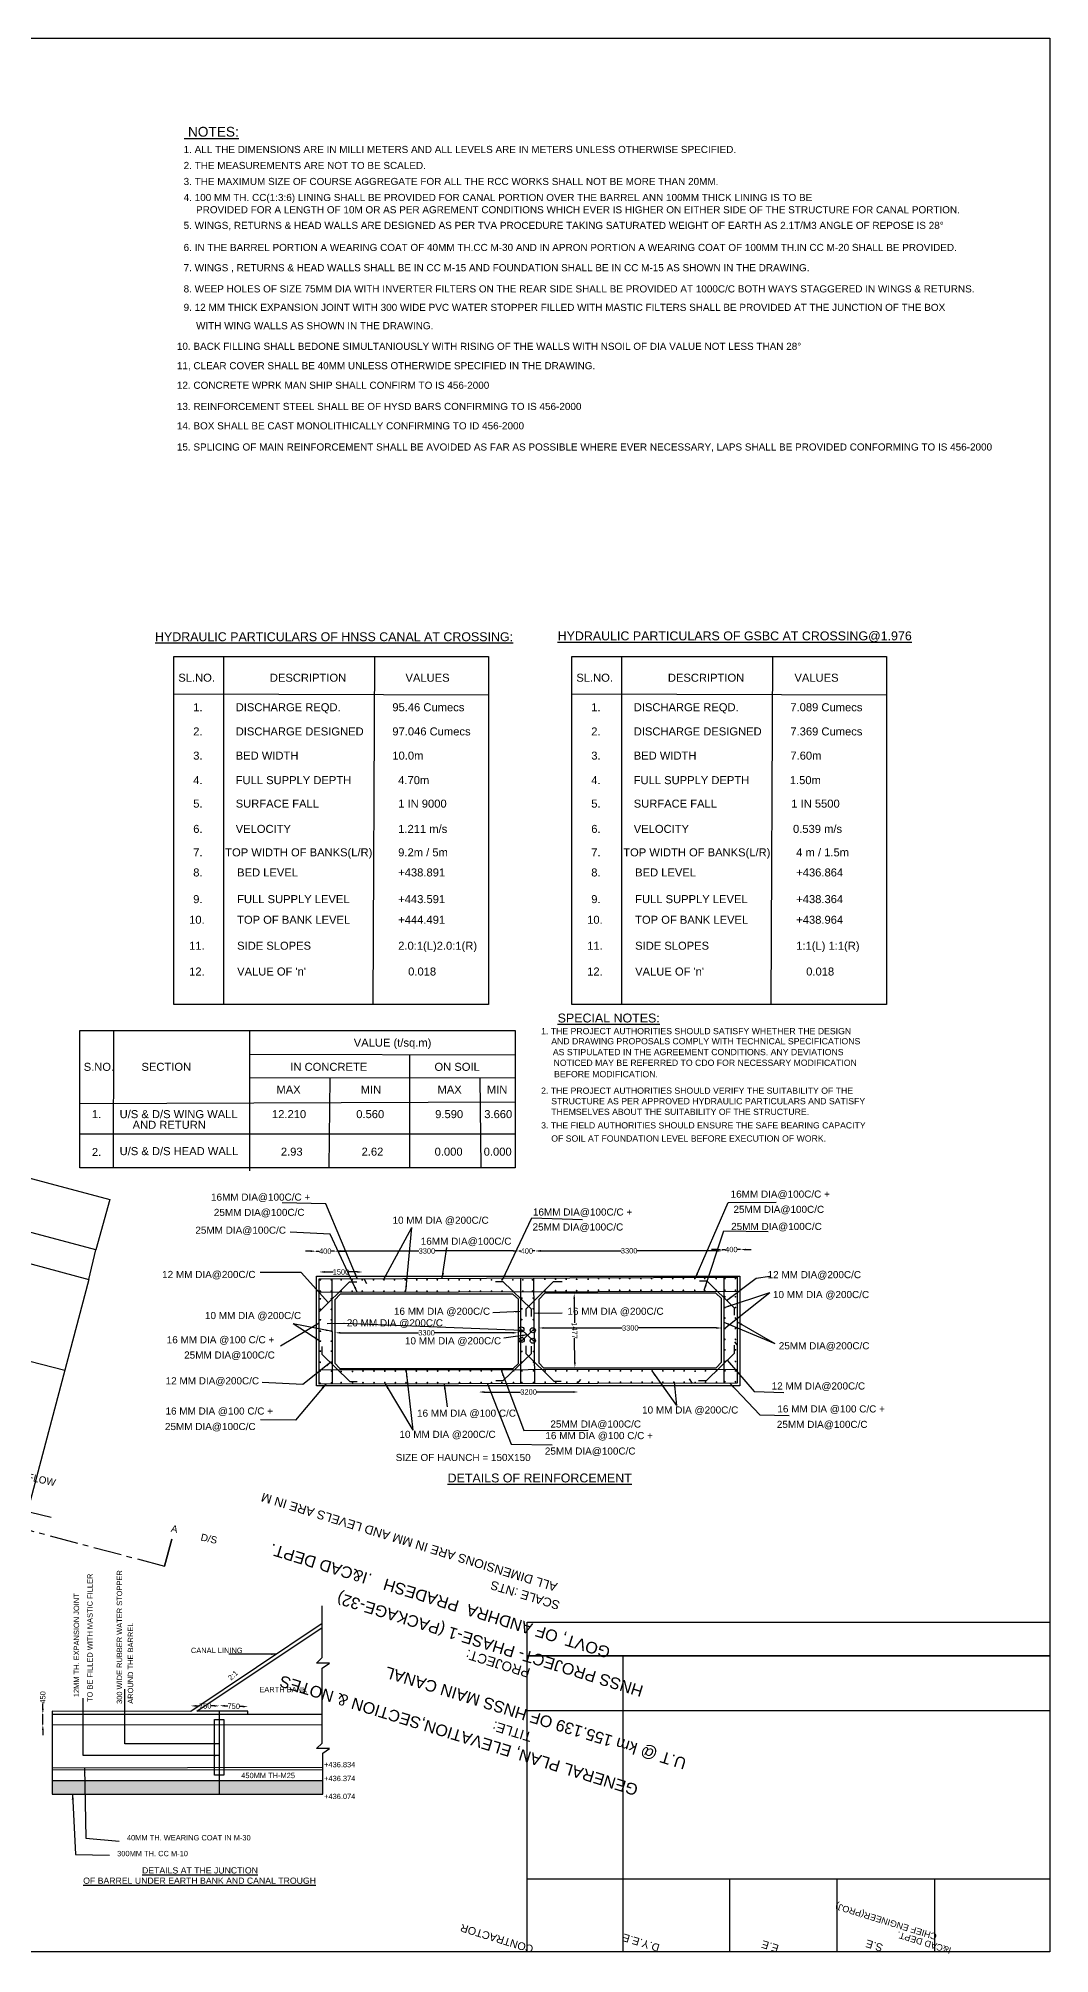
# Model space of a CAD drawing. Header units: millimetres. Extents: x 10160 to 155178, y -53 to 121906.
# Drawn here: x 98284 to 155178, y -53 to 107650 of the extents above; entities that cross this region are included whole.
import ezdxf

# ---------------------------------------------------------------- set-up
doc = ezdxf.new("R2010")
doc.units = ezdxf.units.MM
doc.linetypes.add('CENTER', pattern=[50.8, 31.75, -6.35, 6.35, -6.35])
for name, color, linetype in [('DIM', 7, 'Continuous'), ('DWG', 7, 'Continuous'), ('TEXT', 7, 'Continuous'), ('TXT', 7, 'Continuous'), ('TXT @ 1', 7, 'Continuous')]:
    doc.layers.add(name, color=color, linetype=linetype)
doc.styles.add('Notes', font='arial.ttf', dxfattribs={"height": 0.1})
doc.styles.get("Standard").update_dxf_attribs({"font": 'arial.ttf'})
doc.dimstyles.new('ISO-25', dxfattribs={"dimtxt": 300, "dimasz": 300, "dimexe": 1.25, "dimexo": 0.625, "dimtad": 0, "dimdec": 0, "dimtxsty": 'Standard', "dimcen": 2.5, "dimse1": 1, "dimse2": 1, "dimadec": 0, "dimazin": 0, "dimtfac": 1, "dimtdec": 0, "dimtmove": 0, "dimatfit": 3, "dimfxl": 1, "dimarcsym": 0})

# ---------------------------------------------------------------- blocks, each defined once
blk = doc.blocks.new('*D70')
at = {"layer": 'Defpoints', "color": 0, "transparency": 16777216}
for p in [(123070, 31490), (128660, 31530), (128660, 31490)]:
    blk.add_point(p, dxfattribs=at)
at = {"layer": 'DIM', "color": 0, "lineweight": -2, "transparency": 16777216}
for p, q in [((123370, 31530), (125417, 31530)), ((128360, 31530), (126313, 31530))]:
    blk.add_line(p, q, dxfattribs=at)
at = {"layer": 'DIM', "color": 0, "transparency": 16777216}
for points in [[(123370, 31580), (123370, 31480), (123070, 31530)], [(128360, 31580), (128360, 31480), (128660, 31530)]]:
    blk.add_solid(points, dxfattribs=at)
at = {"layer": 'DIM', "color": 0, "transparency": 16777216, "insert": (125865, 31530), "char_height": 300, "attachment_point": 5}
blk.add_mtext('3200', dxfattribs=at)
blk = doc.blocks.new('*D71')
at = {"layer": 'Defpoints', "color": 0, "transparency": 16777216}
for p in [(114980, 34920), (125270, 34920), (125270, 34860)]:
    blk.add_point(p, dxfattribs=at)
at = {"layer": 'DIM', "color": 0, "lineweight": -2, "transparency": 16777216}
for p, q in [((115280, 34860), (119677, 34860)), ((124970, 34860), (120573, 34860))]:
    blk.add_line(p, q, dxfattribs=at)
at = {"layer": 'DIM', "color": 0, "transparency": 16777216}
for points in [[(115280, 34910), (115280, 34810), (114980, 34860)], [(124970, 34910), (124970, 34810), (125270, 34860)]]:
    blk.add_solid(points, dxfattribs=at)
at = {"layer": 'DIM', "color": 0, "transparency": 16777216, "insert": (120125, 34860), "char_height": 300, "attachment_point": 5}
blk.add_mtext('3300', dxfattribs=at)
blk = doc.blocks.new('*D72')
at = {"layer": 'Defpoints', "color": 0, "transparency": 16777216}
for p in [(114090, 38190), (116530, 38280), (116530, 38190)]:
    blk.add_point(p, dxfattribs=at)
at = {"layer": 'DIM', "color": 0, "lineweight": -2, "transparency": 16777216}
for p, q in [((114390, 38280), (114876, 38280)), ((116230, 38280), (115744, 38280))]:
    blk.add_line(p, q, dxfattribs=at)
at = {"layer": 'DIM', "color": 0, "transparency": 16777216}
for points in [[(114390, 38330), (114390, 38230), (114090, 38280)], [(116230, 38330), (116230, 38230), (116530, 38280)]]:
    blk.add_solid(points, dxfattribs=at)
at = {"layer": 'DIM', "color": 0, "transparency": 16777216, "insert": (115310, 38280), "char_height": 300, "attachment_point": 5}
blk.add_mtext('1500', dxfattribs=at)
blk = doc.blocks.new('*D73')
at = {"layer": 'Defpoints', "color": 0, "transparency": 16777216}
for p in [(126440, 34950), (136730, 35130), (136730, 34950)]:
    blk.add_point(p, dxfattribs=at)
at = {"layer": 'DIM', "color": 0, "lineweight": -2, "transparency": 16777216}
for p, q in [((126740, 35130), (131137.0353, 35130)), ((136430, 35130), (132032.9647, 35130))]:
    blk.add_line(p, q, dxfattribs=at)
at = {"layer": 'DIM', "color": 0, "transparency": 16777216}
for points in [[(126740, 35180), (126740, 35080), (126440, 35130)], [(136430, 35180), (136430, 35080), (136730, 35130)]]:
    blk.add_solid(points, dxfattribs=at)
at = {"layer": 'DIM', "color": 0, "transparency": 16777216, "insert": (131585, 35130), "char_height": 300, "attachment_point": 5}
blk.add_mtext('3300', dxfattribs=at)
blk = doc.blocks.new('*D74')
at = {"layer": 'Defpoints', "color": 0, "transparency": 16777216}
for p in [(113910, 39420), (114940, 39450), (114940, 39420)]:
    blk.add_point(p, dxfattribs=at)
at = {"layer": 'DIM', "color": 0, "lineweight": -2, "transparency": 16777216}
for p, q in [((113610, 39450), (113310, 39450)), ((113910, 39450), (114087, 39450)), ((114940, 39450), (114763, 39450)), ((115240, 39450), (115540, 39450))]:
    blk.add_line(p, q, dxfattribs=at)
at = {"layer": 'DIM', "color": 0, "transparency": 16777216}
for points in [[(113610, 39500), (113610, 39400), (113910, 39450)], [(115240, 39500), (115240, 39400), (114940, 39450)]]:
    blk.add_solid(points, dxfattribs=at)
at = {"layer": 'DIM', "color": 0, "transparency": 16777216, "insert": (114425, 39450), "char_height": 300, "attachment_point": 5}
blk.add_mtext('400', dxfattribs=at)
blk = doc.blocks.new('*D75')
at = {"layer": 'Defpoints', "color": 0, "transparency": 16777216}
for p in [(114990, 39420), (125300, 39460), (125300, 39420)]:
    blk.add_point(p, dxfattribs=at)
at = {"layer": 'DIM', "color": 0, "lineweight": -2, "transparency": 16777216}
for p, q in [((115290, 39460), (119697, 39460)), ((125000, 39460), (120593, 39460))]:
    blk.add_line(p, q, dxfattribs=at)
at = {"layer": 'DIM', "color": 0, "transparency": 16777216}
for points in [[(115290, 39510), (115290, 39410), (114990, 39460)], [(125000, 39510), (125000, 39410), (125300, 39460)]]:
    blk.add_solid(points, dxfattribs=at)
at = {"layer": 'DIM', "color": 0, "transparency": 16777216, "insert": (120145, 39460), "char_height": 300, "attachment_point": 5}
blk.add_mtext('3300', dxfattribs=at)
blk = doc.blocks.new('*D76')
at = {"layer": 'Defpoints', "color": 0, "transparency": 16777216}
for p in [(125310, 39480), (126220, 39480), (126220, 39460)]:
    blk.add_point(p, dxfattribs=at)
at = {"layer": 'DIM', "color": 0, "lineweight": -2, "transparency": 16777216}
for p, q in [((125010, 39460), (124710, 39460)), ((125310, 39460), (125427, 39460)), ((126220, 39460), (126103, 39460)), ((126520, 39460), (126820, 39460))]:
    blk.add_line(p, q, dxfattribs=at)
at = {"layer": 'DIM', "color": 0, "transparency": 16777216}
for points in [[(125010, 39510), (125010, 39410), (125310, 39460)], [(126520, 39510), (126520, 39410), (126220, 39460)]]:
    blk.add_solid(points, dxfattribs=at)
at = {"layer": 'DIM', "color": 0, "transparency": 16777216, "insert": (125765, 39460), "char_height": 300, "attachment_point": 5}
blk.add_mtext('400', dxfattribs=at)
blk = doc.blocks.new('*D77')
at = {"layer": 'Defpoints', "color": 0, "transparency": 16777216}
for p in [(126260, 39410), (136780, 39470), (136780, 39410)]:
    blk.add_point(p, dxfattribs=at)
at = {"layer": 'DIM', "color": 0, "lineweight": -2, "transparency": 16777216}
for p, q in [((126560, 39470), (131072.0353, 39470)), ((136480, 39470), (131967.9647, 39470))]:
    blk.add_line(p, q, dxfattribs=at)
at = {"layer": 'DIM', "color": 0, "transparency": 16777216}
for points in [[(126560, 39520), (126560, 39420), (126260, 39470)], [(136480, 39520), (136480, 39420), (136780, 39470)]]:
    blk.add_solid(points, dxfattribs=at)
at = {"layer": 'DIM', "color": 0, "transparency": 16777216, "insert": (131520, 39470), "char_height": 300, "attachment_point": 5}
blk.add_mtext('3300', dxfattribs=at)
blk = doc.blocks.new('*D78')
at = {"layer": 'Defpoints', "color": 0, "transparency": 16777216}
for p in [(136760, 39480), (137780, 39540), (137780, 39480)]:
    blk.add_point(p, dxfattribs=at)
at = {"layer": 'DIM', "color": 0, "lineweight": -2, "transparency": 16777216}
for p, q in [((136460, 39540), (136160, 39540)), ((136760, 39540), (136932, 39540)), ((137780, 39540), (137608, 39540)), ((138080, 39540), (138380, 39540))]:
    blk.add_line(p, q, dxfattribs=at)
at = {"layer": 'DIM', "color": 0, "transparency": 16777216}
for points in [[(136460, 39590), (136460, 39490), (136760, 39540)], [(138080, 39590), (138080, 39490), (137780, 39540)]]:
    blk.add_solid(points, dxfattribs=at)
at = {"layer": 'DIM', "color": 0, "transparency": 16777216, "insert": (137270, 39540), "char_height": 300, "attachment_point": 5}
blk.add_mtext('400', dxfattribs=at)
blk = doc.blocks.new('*D79')
at = {"layer": 'Defpoints', "color": 0, "transparency": 16777216}
for p in [(106870, 13560), (108480, 13880), (108480, 13560)]:
    blk.add_point(p, dxfattribs=at)
at = {"layer": 'DIM', "color": 0, "lineweight": -2, "transparency": 16777216}
for p, q in [((107170, 13880), (107345, 13880)), ((108180, 13880), (108005, 13880))]:
    blk.add_line(p, q, dxfattribs=at)
at = {"layer": 'DIM', "color": 0, "transparency": 16777216}
for points in [[(107170, 13930), (107170, 13830), (106870, 13880)], [(108180, 13930), (108180, 13830), (108480, 13880)]]:
    blk.add_solid(points, dxfattribs=at)
at = {"layer": 'DIM', "color": 0, "transparency": 16777216, "insert": (107675, 13880), "char_height": 300, "attachment_point": 5}
blk.add_mtext('750', dxfattribs=at)
blk = doc.blocks.new('*D80')
at = {"layer": 'Defpoints', "color": 0, "transparency": 16777216}
for p in [(108480, 13880), (110080, 13833), (110080, 13820)]:
    blk.add_point(p, dxfattribs=at)
at = {"layer": 'DIM', "color": 0, "lineweight": -2, "transparency": 16777216}
for p, q in [((108780, 13882), (108950, 13875)), ((109781, 13844), (109611, 13851))]:
    blk.add_line(p, q, dxfattribs=at)
at = {"layer": 'DIM', "color": 0, "transparency": 16777216}
for points in [[(108782, 13932), (108778, 13832), (108480, 13893)], [(109783, 13894), (109779, 13794), (110080, 13833)]]:
    blk.add_solid(points, dxfattribs=at)
at = {"layer": 'DIM', "color": 0, "transparency": 16777216, "insert": (109280, 13863), "char_height": 300, "attachment_point": 5, "rotation": 357.85241}
blk.add_mtext('750', dxfattribs=at)
blk = doc.blocks.new('*D81')
at = {"layer": 'Defpoints', "color": 0, "transparency": 16777216}
for p in [(98540, 13420), (99070, 13420), (99070, 12830)]:
    blk.add_point(p, dxfattribs=at)
at = {"layer": 'DIM', "color": 0, "lineweight": -2, "transparency": 16777216}
for p, q in [((98540, 13720), (98540, 14020)), ((98540, 12830), (98540, 13420)), ((98540, 12530), (98540, 12230))]:
    blk.add_line(p, q, dxfattribs=at)
at = {"layer": 'DIM', "color": 0, "transparency": 16777216}
for points in [[(98490, 13720), (98590, 13720), (98540, 13420)], [(98490, 12530), (98590, 12530), (98540, 12830)]]:
    blk.add_solid(points, dxfattribs=at)
at = {"layer": 'DIM', "color": 0, "transparency": 16777216, "insert": (98540, 14358), "char_height": 300, "attachment_point": 5, "rotation": 90}
blk.add_mtext('450', dxfattribs=at)
blk = doc.blocks.new('*D83')
at = {"layer": 'Defpoints', "color": 0, "transparency": 16777216}
for p in [(128270, 37080), (128310, 32890), (128470, 32892)]:
    blk.add_point(p, dxfattribs=at)
at = {"layer": 'DIM', "color": 0, "lineweight": -2, "transparency": 16777216}
for p, q in [((128433, 36782), (128446, 35421)), ((128467, 33192), (128454, 34552))]:
    blk.add_line(p, q, dxfattribs=at)
at = {"layer": 'DIM', "color": 0, "transparency": 16777216}
for points in [[(128483, 36782), (128383, 36781), (128430, 37082)], [(128517, 33192), (128417, 33191), (128470, 32892)]]:
    blk.add_solid(points, dxfattribs=at)
at = {"layer": 'DIM', "color": 0, "transparency": 16777216, "insert": (128450, 34987), "char_height": 300, "attachment_point": 5, "rotation": 270.54696}
blk.add_mtext('1477', dxfattribs=at)

msp = doc.modelspace()

# ---------------------------------------------------------------- hatches: boundary and pattern name
at = {"layer": 'DWG'}
h = msp.add_hatch(dxfattribs=at)
h.set_pattern_fill('AR-CONC', color=256)
h.paths.add_polyline_path([(108480, 9686.2), (99070, 9680), (99070, 8910), (108480, 8910)])
h.paths.add_polyline_path([(114290, 9690), (108480, 9686.2), (108480, 8910), (114290, 8910)])

# ---------------------------------------------------------------- linework, layer by layer
msp.add_lwpolyline([(155178.2, 53), (10160, 53), (10160, 107650), (155178.2, 107650)], close=True)
at = {"layer": 'DIM'}
for p, q in [((113080, 38260), (110770, 38260)), ((114606.5, 36553.4), (113080, 38260)), ((99000, 24480), (93800, 25740))]:
    msp.add_line(p, q, dxfattribs=at)
for points in [[(105910, 72880), (123610, 72880), (123610, 53320), (105910, 53320)], [(128300, 72880), (146000, 72880), (146000, 53320), (128300, 53320)], [(100620, 51860), (125100, 51860), (125100, 44140), (100620, 44140)]]:
    msp.add_lwpolyline(points, close=True, dxfattribs=at)
for points in [[(108710, 72880), (108710, 53320)], [(117190, 72880), (117100, 53320)], [(131100, 72880), (131100, 53320)], [(139580, 72880), (139490, 53320)], [(105910, 70790), (123610, 70740)], [(128300, 70790), (146000, 70740)], [(102520, 51860), (102490, 44140)], [(110160, 51860), (110160, 43960)], [(110160, 50520), (125100, 50490)], [(119159.9, 50501.9), (119160, 44140)], [(110160, 49190), (125100, 49220)], [(114679.9, 49199.1), (114630, 44140)], [(123129.9, 49216), (123180, 44140)], [(100620, 47760), (125100, 47850)], [(100620, 46040), (125100, 46040)], [(115480, 35410), (125505, 35010), (126115.5, 34424.9)], [(126105, 35010), (125505, 34420)]]:
    msp.add_lwpolyline(points, dxfattribs=at)
for centre in [(125455, 35050), (125475, 34460), (126100.2, 35003.4), (126104.1, 34413.3)]:
    msp.add_circle(centre, 144.3, dxfattribs=at)
at = {"layer": 'DWG'}
for points in [[(89754.1, 40924.3), (101120, 37860), (101530, 39520), (84370, 44090), (77790, 48900), (77790, 54540)], [(77790, 48900), (102310, 42360), (101530, 39520)], [(101120, 37860), (91340, 970)], [(114080, 31980), (114080, 37900), (137590, 37980), (137590, 32020), (114080, 31980)], [(114080, 36030), (115790, 37730), (116200, 37730)], [(114830, 31981.3), (114810, 37902.5)], [(116599.9, 37908.6), (116740, 37640)], [(124010, 37740), (124420, 37740), (126010, 36210), (126010, 35780)], [(125420, 31999.3), (125419.9, 37938.6)], [(125720, 35780), (125720, 36210), (127270, 37750), (127750, 37750)], [(126149.9, 37941.1), (126190, 32000.6)], [(135470, 37790), (135890, 37790), (137420, 36260), (137420, 35850)], [(136849.9, 37977.5), (136850, 32018.7)], [(114080, 37140), (137590, 37210)], [(115250, 32850), (124990, 32850), (125290, 33140), (125290, 36750), (124980, 37040), (115270, 37040), (114970, 36710), (114970, 33160), (115250, 32850)], [(126440, 33170), (126710, 32890), (136420, 32890), (136710, 33200), (136710, 36780), (136400, 37080), (126770, 37080), (126450, 36730), (126440, 33170)], [(91226.8, 34952.1), (99768.6, 32762.4)], [(114230, 34090), (114230, 33650), (115800, 32130), (116230, 32130)], [(124020, 32170), (124440, 32170), (126020, 33700), (126020, 34100)], [(125710, 34120), (125710, 33690), (127280, 32140), (127690, 32140)], [(135420, 32170), (135870, 32170), (137440, 33720), (137440, 34160)], [(137590, 34180), (137460, 34350)], [(137590, 32790), (114080, 32750)], [(128620, 32004.7), (128800, 32240)], [(135080, 32015.7), (134910, 32280)], [(99070, 13580), (99070, 8910), (114290, 8910), (114290, 11230), (114660, 11490), (113940, 11490), (114250, 11790), (114250, 16000), (114660, 16280), (113930, 16280), (114260, 16600), (114260, 19500)], [(114260, 18520), (106870, 13560), (99070, 13580)], [(110070, 13420), (110070, 13580), (107200, 13580), (114260, 18290)], [(99070, 13420), (114250, 13420)], [(108480, 8910), (108480, 13580)], [(99070, 12830), (114250, 12810)], [(99070, 10400), (114290, 10430)], [(114290, 10290), (99070, 10260)], [(99070, 9680), (114290, 9690)]]:
    msp.add_lwpolyline(points, dxfattribs=at)
at = {"layer": 'DWG', "linetype": 'CENTER', "ltscale": 50}
msp.add_lwpolyline([(18340, 46510), (17930, 44940), (105380, 21740), (105790, 23260)], dxfattribs=at)
at = {"layer": 'DWG'}
for points in [[(113930, 38040), (137750, 38040), (137750, 31880), (113930, 31880)], [(108200, 13120), (108720, 13120), (108720, 9990), (108200, 9990)]]:
    msp.add_lwpolyline(points, close=True, dxfattribs=at)
at = {"layer": 'DWG', "const_width": 50}
for points in [[(114125, 37840, 1), (114175, 37840, 1)], [(114745, 37840, 1), (114795, 37840, 1)], [(115295, 37840, 1), (115345, 37840, 1)], [(115915, 37840, 1), (115965, 37840, 1)], [(116485, 37840, 1), (116535, 37840, 1)], [(117115, 37840, 1), (117165, 37840, 1)], [(117705, 37840, 1), (117755, 37840, 1)], [(118295, 37840, 1), (118345, 37840, 1)], [(118905, 37840, 1), (118955, 37840, 1)], [(119545, 37840, 1), (119595, 37840, 1)], [(120125, 37840, 1), (120175, 37840, 1)], [(120705, 37840, 1), (120755, 37840, 1)], [(121335, 37840, 1), (121385, 37840, 1)], [(121935, 37840, 1), (121985, 37840, 1)], [(122525, 37840, 1), (122575, 37840, 1)], [(123135, 37840, 1), (123185, 37840, 1)], [(123755, 37840, 1), (123805, 37840, 1)], [(124345, 37840, 1), (124395, 37840, 1)], [(124955, 37840, 1), (125005, 37840, 1)], [(125515, 37840, 1), (125565, 37840, 1)], [(126055, 37840, 1), (126105, 37840, 1)], [(126755, 37870, 1), (126805, 37870, 1)], [(127355, 37870, 1), (127405, 37870, 1)], [(127955, 37870, 1), (128005, 37870, 1)], [(128545, 37870, 1), (128595, 37870, 1)], [(129185, 37870, 1), (129235, 37870, 1)], [(129775, 37910, 1), (129825, 37910, 1)], [(130375, 37910, 1), (130425, 37910, 1)], [(130965, 37910, 1), (131015, 37910, 1)], [(131525, 37910, 1), (131575, 37910, 1)], [(132155, 37910, 1), (132205, 37910, 1)], [(132755, 37910, 1), (132805, 37910, 1)], [(133325, 37910, 1), (133375, 37910, 1)], [(133945, 37910, 1), (133995, 37910, 1)], [(134545, 37910, 1), (134595, 37910, 1)], [(135185, 37910, 1), (135235, 37910, 1)], [(135745, 37910, 1), (135795, 37910, 1)], [(136395, 37910, 1), (136445, 37910, 1)], [(136885, 37910, 1), (136935, 37910, 1)], [(137475, 37910, 1), (137525, 37910, 1)], [(114125, 37200, 1), (114175, 37200, 1)], [(114125, 36770, 1), (114175, 36770, 1)], [(114745, 37200, 1), (114795, 37200, 1)], [(114745, 36770, 1), (114795, 36770, 1)], [(115295, 37200, 1), (115345, 37200, 1)], [(115915, 37200, 1), (115965, 37200, 1)], [(116485, 37200, 1), (116535, 37200, 1)], [(117115, 37200, 1), (117165, 37200, 1)], [(117705, 37200, 1), (117755, 37200, 1)], [(118295, 37200, 1), (118345, 37200, 1)], [(118905, 37200, 1), (118955, 37200, 1)], [(119545, 37200, 1), (119595, 37200, 1)], [(120125, 37200, 1), (120175, 37200, 1)], [(120705, 37200, 1), (120755, 37200, 1)], [(121335, 37200, 1), (121385, 37200, 1)], [(121935, 37200, 1), (121985, 37200, 1)], [(122525, 37200, 1), (122575, 37200, 1)], [(123135, 37200, 1), (123185, 37200, 1)], [(123755, 37200, 1), (123805, 37200, 1)], [(124345, 37200, 1), (124395, 37200, 1)], [(124955, 37200, 1), (125005, 37200, 1)], [(125455, 36810, 1), (125505, 36810, 1)], [(125515, 37200, 1), (125565, 37200, 1)], [(126055, 37200, 1), (126105, 37200, 1)], [(126105, 36810, 1), (126155, 36810, 1)], [(126755, 37230, 1), (126805, 37230, 1)], [(127355, 37230, 1), (127405, 37230, 1)], [(127955, 37230, 1), (128005, 37230, 1)], [(128545, 37230, 1), (128595, 37230, 1)], [(129185, 37230, 1), (129235, 37230, 1)], [(129775, 37250, 1), (129825, 37250, 1)], [(130375, 37250, 1), (130425, 37250, 1)], [(130965, 37250, 1), (131015, 37250, 1)], [(131525, 37250, 1), (131575, 37250, 1)], [(132155, 37250, 1), (132205, 37250, 1)], [(132755, 37250, 1), (132805, 37250, 1)], [(133325, 37250, 1), (133375, 37250, 1)], [(133945, 37250, 1), (133995, 37250, 1)], [(134545, 37250, 1), (134595, 37250, 1)], [(135185, 37250, 1), (135235, 37250, 1)], [(135745, 37250, 1), (135795, 37250, 1)], [(136395, 37250, 1), (136445, 37250, 1)], [(136885, 37250, 1), (136935, 37250, 1)], [(136885, 36890, 1), (136935, 36890, 1)], [(137475, 37250, 1), (137525, 37250, 1)], [(137475, 36890, 1), (137525, 36890, 1)], [(114125, 36180, 1), (114175, 36180, 1)], [(114125, 35590, 1), (114175, 35590, 1)], [(114745, 36180, 1), (114795, 36180, 1)], [(114745, 35590, 1), (114795, 35590, 1)], [(125455, 36210, 1), (125505, 36210, 1)], [(125455, 35600, 1), (125505, 35600, 1)], [(126105, 36210, 1), (126155, 36210, 1)], [(126105, 35600, 1), (126155, 35600, 1)], [(136885, 36280, 1), (136935, 36280, 1)], [(136885, 35690, 1), (136935, 35690, 1)], [(137475, 36280, 1), (137525, 36280, 1)], [(137475, 35690, 1), (137525, 35690, 1)], [(114125, 34950, 1), (114175, 34950, 1)], [(114745, 34950, 1), (114795, 34950, 1)], [(125455, 35010, 1), (125505, 35010, 1)], [(125455, 34420, 1), (125505, 34420, 1)], [(126105, 35010, 1), (126155, 35010, 1)], [(126115, 34420, 1), (126165, 34420, 1)], [(136885, 35100, 1), (136935, 35100, 1)], [(136885, 34490, 1), (136935, 34490, 1)], [(137475, 35100, 1), (137525, 35100, 1)], [(137475, 34490, 1), (137525, 34490, 1)], [(114125, 34390, 1), (114175, 34390, 1)], [(114125, 33830, 1), (114175, 33830, 1)], [(114745, 34390, 1), (114795, 34390, 1)], [(114745, 33830, 1), (114795, 33830, 1)], [(125465, 33810, 1), (125515, 33810, 1)], [(126115, 33810, 1), (126165, 33810, 1)], [(136885, 33900, 1), (136935, 33900, 1)], [(137475, 33900, 1), (137525, 33900, 1)], [(114105, 32700, 1), (114155, 32700, 1)], [(114115, 33200, 1), (114165, 33200, 1)], [(114745, 33200, 1), (114795, 33200, 1)], [(114755, 32700, 1), (114805, 32700, 1)], [(115295, 32690, 1), (115345, 32690, 1)], [(115935, 32690, 1), (115985, 32690, 1)], [(116525, 32710, 1), (116575, 32710, 1)], [(117145, 32710, 1), (117195, 32710, 1)], [(117755, 32710, 1), (117805, 32710, 1)], [(118345, 32710, 1), (118395, 32710, 1)], [(118945, 32710, 1), (118995, 32710, 1)], [(119525, 32710, 1), (119575, 32710, 1)], [(120145, 32710, 1), (120195, 32710, 1)], [(120725, 32710, 1), (120775, 32710, 1)], [(121345, 32720, 1), (121395, 32720, 1)], [(121955, 32720, 1), (122005, 32720, 1)], [(122565, 32720, 1), (122615, 32720, 1)], [(123175, 32720, 1), (123225, 32720, 1)], [(123755, 32720, 1), (123805, 32720, 1)], [(124335, 32720, 1), (124385, 32720, 1)], [(124995, 32720, 1), (125045, 32720, 1)], [(125465, 33210, 1), (125515, 33210, 1)], [(125465, 32720, 1), (125515, 32720, 1)], [(126115, 33210, 1), (126165, 33210, 1)], [(126115, 32720, 1), (126165, 32720, 1)], [(126775, 32720, 1), (126825, 32720, 1)], [(127365, 32720, 1), (127415, 32720, 1)], [(127985, 32720, 1), (128035, 32720, 1)], [(128585, 32720, 1), (128635, 32720, 1)], [(129225, 32720, 1), (129275, 32720, 1)], [(129755, 32720, 1), (129805, 32720, 1)], [(130395, 32720, 1), (130445, 32720, 1)], [(131005, 32720, 1), (131055, 32720, 1)], [(131605, 32720, 1), (131655, 32720, 1)], [(132225, 32720, 1), (132275, 32720, 1)], [(132795, 32720, 1), (132845, 32720, 1)], [(133395, 32720, 1), (133445, 32720, 1)], [(134005, 32720, 1), (134055, 32720, 1)], [(134585, 32720, 1), (134635, 32720, 1)], [(135205, 32700, 1), (135255, 32700, 1)], [(135785, 32720, 1), (135835, 32720, 1)], [(136405, 32720, 1), (136455, 32720, 1)], [(136885, 33250, 1), (136935, 33250, 1)], [(136885, 32720, 1), (136935, 32720, 1)], [(137475, 33250, 1), (137525, 33250, 1)], [(137475, 32720, 1), (137525, 32720, 1)], [(114105, 32030, 1), (114155, 32030, 1)], [(114755, 32040, 1), (114805, 32040, 1)], [(115295, 32060, 1), (115345, 32060, 1)], [(115935, 32060, 1), (115985, 32060, 1)], [(116525, 32060, 1), (116575, 32060, 1)], [(117145, 32060, 1), (117195, 32060, 1)], [(117755, 32060, 1), (117805, 32060, 1)], [(118345, 32060, 1), (118395, 32060, 1)], [(118945, 32060, 1), (118995, 32060, 1)], [(119525, 32060, 1), (119575, 32060, 1)], [(120145, 32060, 1), (120195, 32060, 1)], [(120725, 32060, 1), (120775, 32060, 1)], [(121345, 32060, 1), (121395, 32060, 1)], [(121955, 32060, 1), (122005, 32060, 1)], [(122565, 32060, 1), (122615, 32060, 1)], [(123175, 32060, 1), (123225, 32060, 1)], [(123755, 32060, 1), (123805, 32060, 1)], [(124335, 32060, 1), (124385, 32060, 1)], [(124995, 32060, 1), (125045, 32060, 1)], [(125465, 32060, 1), (125515, 32060, 1)], [(126115, 32060, 1), (126165, 32060, 1)], [(126775, 32080, 1), (126825, 32080, 1)], [(127365, 32080, 1), (127415, 32080, 1)], [(127985, 32080, 1), (128035, 32080, 1)], [(128585, 32080, 1), (128635, 32080, 1)], [(129225, 32080, 1), (129275, 32080, 1)], [(129755, 32080, 1), (129805, 32080, 1)], [(130395, 32080, 1), (130445, 32080, 1)], [(131005, 32080, 1), (131055, 32080, 1)], [(131605, 32080, 1), (131655, 32080, 1)], [(132225, 32080, 1), (132275, 32080, 1)], [(132795, 32080, 1), (132845, 32080, 1)], [(133395, 32080, 1), (133445, 32080, 1)], [(134005, 32080, 1), (134055, 32080, 1)], [(134585, 32080, 1), (134635, 32080, 1)], [(135205, 32060, 1), (135255, 32060, 1)], [(135785, 32080, 1), (135835, 32080, 1)], [(136405, 32080, 1), (136455, 32080, 1)], [(136885, 32110, 1), (136935, 32110, 1)], [(137475, 32110, 1), (137525, 32110, 1)]]:
    msp.add_lwpolyline(points, format="xyb", close=True, dxfattribs=at)
at = {"layer": 'TXT'}
for p, q in [((131173.9, 16693.9), (131173.9, 53.7)), ((125797.5, 13614.4), (155175.8, 13614.4)), ((125787.1, 4149.7), (155176.4, 4149.7)), ((137167.3, 4146.6), (137167.3, 74.1)), ((143206.3, 4146), (143206.3, 60.6)), ((148700.8, 4146), (148700.8, 60.6))]:
    msp.add_line(p, q, dxfattribs=at)
for points in [[(125784.7, 18589.9), (155178.2, 18589.9), (155178.2, 53), (125784.7, 53)], [(125792.2, 16693.9), (155174.6, 16693.9), (155174.6, 16693.9), (125792.2, 16693.9)]]:
    msp.add_lwpolyline(points, close=True, dxfattribs=at)

# ---------------------------------------------------------------- texts
at = {"layer": 'TEXT'}
for s, height, p in [('%%U NOTES:', 550, (106489.7, 102120.5)), ('1. ALL THE DIMENSIONS ARE IN MILLI METERS AND ALL LEVELS ARE IN METERS UNLESS OTHERWISE SPECIFIED. ', 400, (106459.7, 101200.5)), ('2. THE MEASUREMENTS ARE NOT TO BE SCALED.', 400, (106459.7, 100300.5)), ('3. THE MAXIMUM SIZE OF COURSE AGGREGATE FOR ALL THE RCC WORKS SHALL NOT BE MORE THAN 20MM.', 400, (106459.7, 99400.5)), ('4. 100 MM TH. CC(1:3:6) LINING SHALL BE PROVIDED FOR CANAL PORTION OVER THE BARREL ANN 100MM THICK LINING IS TO BE', 400, (106459.7, 98500.5)), ('PROVIDED FOR A LENGTH OF 10M OR AS PER AGREMENT CONDITIONS WHICH EVER IS HIGHER ON EITHER SIDE OF THE STRUCTURE FOR CANAL PORTION.', 400, (107159.7, 97810.5)), ('5. WINGS, RETURNS & HEAD WALLS ARE DESIGNED AS PER TVA PROCEDURE TAKING SATURATED WEIGHT OF EARTH AS 2.1T/M3 ANGLE OF REPOSE IS 28%%D', 400, (106459.7, 96930.5)), ('6. IN THE BARREL PORTION A WEARING COAT OF 40MM TH.CC M-30 AND IN APRON PORTION A WEARING COAT OF 100MM TH.IN CC M-20 SHALL BE PROVIDED.', 400, (106459.7, 95690.5)), ('7. WINGS , RETURNS & HEAD WALLS SHALL BE IN CC M-15 AND FOUNDATION SHALL BE IN CC M-15 AS SHOWN IN THE DRAWING.', 400, (106459.7, 94550.5)), ('8. WEEP HOLES OF SIZE 75MM DIA WITH INVERTER FILTERS ON THE REAR SIDE SHALL BE PROVIDED AT 1000C/C BOTH WAYS STAGGERED IN WINGS & RETURNS.', 400, (106459.7, 93360.5)), ('9. 12 MM THICK EXPANSION JOINT WITH 300 WIDE PVC WATER STOPPER FILLED WITH MASTIC FILTERS SHALL BE PROVIDED AT THE JUNCTION OF THE BOX', 400, (106459.7, 92320.5)), ('WITH WING WALLS AS SHOWN IN THE DRAWING.', 400, (107159.7, 91290.5)), ('10. BACK FILLING SHALL BEDONE SIMULTANIOUSLY WITH RISING OF THE WALLS WITH NSOIL OF DIA VALUE NOT LESS THAN 28%%D', 400, (106079.7, 90130.5)), ('11, CLEAR COVER SHALL BE 40MM UNLESS OTHERWIDE SPECIFIED IN THE DRAWING.', 400, (106079.7, 89040.5)), ('12. CONCRETE WPRK MAN SHIP SHALL CONFIRM TO IS 456-2000', 400, (106079.7, 87940.5)), ('13. REINFORCEMENT STEEL SHALL BE OF HYSD BARS CONFIRMING TO IS 456-2000', 400, (106079.7, 86750.5)), ('14. BOX SHALL BE CAST MONOLITHICALLY CONFIRMING TO ID 456-2000', 400, (106079.7, 85660.5)), ('15. SPLICING OF MAIN REINFORCEMENT SHALL BE AVOIDED AS FAR AS POSSIBLE WHERE EVER NECESSARY, LAPS SHALL BE PROVIDED CONFORMING TO IS 456-2000', 400, (106079.7, 84470.5)), ('%%UHYDRAULIC PARTICULARS OF GSBC AT CROSSING@1.976', 500, (127499.7, 73800.5)), ('%%UHYDRAULIC PARTICULARS OF HNSS CANAL AT CROSSING:', 500, (104849.7, 73750.5)), ('SL.NO.', 450, (106159.7, 71470.5)), ('DESCRIPTION', 450, (111309.7, 71470.5)), ('VALUES', 450, (118939.7, 71470.5)), ('SL.NO.', 450, (128549.7, 71470.5)), ('DESCRIPTION', 450, (133699.7, 71470.5)), ('VALUES', 450, (140819.7, 71470.5)), ('1.', 450, (106999.7, 69810.5)), ('DISCHARGE REQD.', 450, (109389.7, 69810.5)), ('95.46 Cumecs', 450, (118199.7, 69810.5)), ('1.', 450, (129389.7, 69810.5)), ('DISCHARGE REQD.', 450, (131779.7, 69810.5)), ('7.089 Cumecs', 450, (140589.7, 69810.5)), ('2.', 450, (106999.7, 68450.5)), ('DISCHARGE DESIGNED', 450, (109389.7, 68450.5)), ('97.046 Cumecs', 450, (118199.7, 68450.5)), ('2.', 450, (129389.7, 68450.5)), ('DISCHARGE DESIGNED', 450, (131779.7, 68450.5)), ('7.369 Cumecs', 450, (140589.7, 68450.5)), ('3.', 450, (106999.7, 67090.5)), ('BED WIDTH', 450, (109389.7, 67090.5)), ('10.0m', 450, (118199.7, 67090.5)), ('3.', 450, (129389.7, 67090.5)), ('BED WIDTH', 450, (131779.7, 67090.5)), ('7.60m', 450, (140589.7, 67090.5)), ('4.', 450, (106999.7, 65710.5)), ('FULL SUPPLY DEPTH', 450, (109389.7, 65710.5)), ('4.70m', 450, (118529.7, 65710.5)), ('4.', 450, (129389.7, 65710.5)), ('FULL SUPPLY DEPTH', 450, (131779.7, 65710.5)), ('1.50m', 450, (140559.7, 65710.5)), ('5.', 450, (106999.7, 64390.5)), ('SURFACE FALL', 450, (109389.7, 64390.5)), ('1 IN 9000', 450, (118529.7, 64390.5)), ('5.', 450, (129389.7, 64390.5)), ('SURFACE FALL', 450, (131779.7, 64390.5)), ('1 IN 5500', 450, (140639.7, 64390.5)), ('6.', 450, (106999.7, 62970.5)), ('VELOCITY', 450, (109389.7, 62970.5)), ('1.211 m/s', 450, (118529.7, 62970.5)), ('6.', 450, (129389.7, 62970.5)), ('VELOCITY', 450, (131779.7, 62970.5)), ('0.539 m/s', 450, (140739.7, 62970.5)), ('7.', 450, (106999.7, 61650.5)), ('TOP WIDTH OF BANKS(L/R)', 450, (108799.7, 61650.5)), ('9.2m / 5m', 450, (118529.7, 61650.5)), ('7.', 450, (129389.7, 61650.5)), ('TOP WIDTH OF BANKS(L/R)', 450, (131189.7, 61650.5)), ('4 m / 1.5m', 450, (140919.7, 61650.5)), ('8.', 450, (106999.7, 60520.5)), ('BED LEVEL', 450, (109469.7, 60520.5)), ('+438.891', 450, (118529.7, 60520.5)), ('8.', 450, (129389.7, 60520.5)), ('BED LEVEL', 450, (131859.7, 60520.5)), ('+436.864', 450, (140919.7, 60520.5)), ('9.', 450, (106999.7, 59020.5)), ('FULL SUPPLY LEVEL', 450, (109469.7, 59020.5)), ('+443.591', 450, (118529.7, 59020.5)), ('9.', 450, (129389.7, 59020.5)), ('FULL SUPPLY LEVEL', 450, (131859.7, 59020.5)), ('+438.364', 450, (140919.7, 59020.5)), ('10.', 450, (106769.7, 57860.5)), ('TOP OF BANK LEVEL', 450, (109469.7, 57860.5)), ('+444.491', 450, (118529.7, 57860.5)), ('10.', 450, (129159.7, 57860.5)), ('TOP OF BANK LEVEL', 450, (131859.7, 57860.5)), ('+438.964', 450, (140919.7, 57860.5)), ('11.', 450, (106769.7, 56400.5)), ('SIDE SLOPES', 450, (109469.7, 56400.5)), ('2.0:1(L)2.0:1(R)', 450, (118529.7, 56400.5)), ('11.', 450, (129159.7, 56400.5)), ('SIDE SLOPES', 450, (131859.7, 56400.5)), ('1:1(L) 1:1(R)', 450, (140919.7, 56400.5)), ('12.', 450, (106769.7, 54950.5)), ("VALUE OF 'n'", 450, (109469.7, 54950.5)), ('0.018', 450, (119089.7, 54950.5)), ('12.', 450, (129159.7, 54950.5)), ("VALUE OF 'n'", 450, (131859.7, 54950.5)), ('0.018', 450, (141479.7, 54950.5)), ('%%USPECIAL NOTES:', 500, (127499.7, 52310.5)), ('1. THE PROJECT AUTHORITIES SHOULD SATISFY WHETHER THE DESIGN', 350, (126569.7, 51650.5)), ('VALUE (t/sq.m)', 450, (116029.7, 50950.5)), ('AND DRAWING PROPOSALS COMPLY WITH TECHNICAL SPECIFICATIONS', 350, (127139.7, 51080.5)), ('AS STIPULATED IN THE AGREEMENT CONDITIONS. ANY DEVIATIONS', 350, (127229.7, 50470.5)), ('S.NO.', 450, (100839.7, 49590.5)), ('SECTION', 450, (104089.7, 49590.5)), ('IN CONCRETE', 450, (112459.7, 49590.5)), ('ON SOIL', 450, (120569.7, 49590.5)), ('NOTICED MAY BE REFERRED TO CDO FOR NECESSARY MODIFICATION', 350, (127269.7, 49870.5)), ('BEFORE MODIFICATION.', 350, (127299.7, 49230.5)), ('MAX', 450, (111679.7, 48310.5)), ('MIN', 450, (116419.7, 48310.5)), ('MAX', 450, (120739.7, 48310.5)), ('MIN', 450, (123519.7, 48310.5)), ('2. THE PROJECT AUTHORITIES SHOULD VERIFY THE SUITABILITY OF THE', 350, (126569.7, 48300.5)), ('U/S & D/S WING WALL', 450, (102859.7, 46930.5)), ('THEMSELVES ABOUT THE SUITABILITY OF THE STRUCTURE.', 350, (127139.7, 47110.5)), ('STRUCTURE AS PER APPROVED HYDRAULIC PARTICULARS AND SATISFY', 350, (127139.7, 47710.5)), ('1.', 450, (101299.7, 46930.5)), ('AND RETURN', 450, (103589.7, 46330.5)), ('12.210', 450, (111429.7, 46930.5)), ('0.560', 450, (116169.7, 46930.5)), ('9.590', 450, (120609.7, 46930.5)), ('3.660', 450, (123369.7, 46930.5)), ('3. THE FIELD AUTHORITIES SHOULD ENSURE THE SAFE BEARING CAPACITY', 350, (126569.7, 46350.5)), ('2.', 450, (101299.7, 44800.5)), ('U/S & D/S HEAD WALL', 450, (102859.7, 44850.5)), ('2.93', 450, (111929.7, 44820.5)), ('2.62', 450, (116469.7, 44820.5)), ('0.000', 450, (120579.7, 44820.5)), ('0.000', 450, (123339.7, 44820.5)), ('OF SOIL AT FOUNDATION LEVEL BEFORE EXECUTION OF WORK.', 350, (127139.7, 45610.5)), ('16MM DIA@100C/C +', 400, (107999.7, 42290.5)), ('16MM DIA@100C/C +', 400, (137229.7, 42460.5)), ('25MM DIA@100C/C', 400, (137389.7, 41600.5)), ('25MM DIA@100C/C', 400, (108159.7, 41430.5)), ('10 MM DIA @200C/C', 400, (118209.7, 40990.5)), ('25MM DIA@100C/C', 400, (126089.7, 40610.5)), ('16MM DIA@100C/C +', 400, (126109.7, 41450.5)), ('25MM DIA@100C/C', 400, (137259.7, 40640.5)), ('25MM DIA@100C/C', 400, (107119.7, 40430.5)), ('16MM DIA@100C/C ', 400, (119799.7, 39810.5)), ('12 MM DIA@200C/C', 400, (105249.7, 37940.5)), ('12 MM DIA@200C/C', 400, (139309.7, 37930.5)), ('10 MM DIA @200C/C', 400, (139609.7, 36810.5)), ('10 MM DIA @200C/C', 400, (107659.7, 35630.5)), ('20 MM DIA @200C/C', 400, (115639.7, 35220.5)), ('16 MM DIA @200C/C', 400, (118289.7, 35870.5)), ('16 MM DIA @200C/C', 400, (128049.7, 35870.5)), ('16 MM DIA @100 C/C +', 400, (105509.7, 34270.5)), ('10 MM DIA @200C/C', 400, (118909.7, 34210.5)), ('25MM DIA@100C/C', 400, (106489.7, 33410.5)), ('25MM DIA@200C/C', 400, (139939.7, 33930.5)), ('12 MM DIA@200C/C', 400, (105449.7, 31960.5)), ('12 MM DIA@200C/C', 400, (139539.7, 31670.5)), ('16 MM DIA @100 C/C +', 400, (105439.7, 30260.5)), ('16 MM DIA @100 C/C', 400, (119589.7, 30140.5)), ('10 MM DIA @200C/C', 400, (132249.7, 30320.5)), ('16 MM DIA @100 C/C +', 400, (139859.7, 30380.5)), ('25MM DIA@100C/C', 400, (105409.7, 29390.5)), ('10 MM DIA @200C/C', 400, (118599.7, 28950.5)), ('16 MM DIA @100 C/C +', 400, (126809.7, 28880.5)), ('25MM DIA@100C/C', 400, (127089.7, 29530.5)), ('25MM DIA@100C/C', 400, (139829.7, 29510.5)), ('SIZE OF HAUNCH = 150X150', 400, (118389.7, 27650.5)), ('25MM DIA@100C/C', 400, (126779.7, 28010.5)), ('%%UDETAILS OF REINFORCEMENT', 500, (121309.8, 26447.4)), ('CANAL LINING', 300, (106869.7, 16850.5)), ('EARTH BANK', 300, (110719.7, 14650.5)), ('450MM TH-M25', 300, (109699.8, 9817.4)), ('+436.834', 300, (114360, 10430)), ('+436.374', 300, (114360, 9650)), ('+436.074', 300, (114360, 8640)), ('40MM TH. WEARING COAT IN M-30', 300, (103269.8, 6317.4)), ('300MM TH. CC M-10', 300, (102719.8, 5427.4)), ('%%UDETAILS AT THE JUNCTION', 350, (104119.8, 4457.4)), ('%%UOF BARREL UNDER EARTH BANK AND CANAL TROUGH', 350, (100809.8, 3877.4))]:
    msp.add_text(s, height=height, dxfattribs=at).set_placement(p)
for s, height, rotation, p in [('GSBS CANAL FLOW', 400, 347.436531, (93999.5, 27388.3)), ('A', 400, 347.436531, (105719.5, 23678.3)), ('D/S', 400, 347.436531, (107389.5, 23188.3)), ('TO BE FILLED WITH MASTIC FILLER', 300, 90, (101340, 14100)), ('300 WIDE RUBBER WATER STOPPER', 300, 90, (103000, 13990)), ('12MM TH. EXPANSION JOINT', 300, 90, (100580, 14370)), ('AROUND THE BARREL', 300, 90, (103620, 14000)), ('2:1', 300, 43.090848, (109124.6, 15290.8))]:
    msp.add_text(s, height=height, rotation=rotation, dxfattribs=at).set_placement(p)
at = {"layer": 'TXT @ 1', "style": 'Notes'}
for s, height, p in [('ALL DIMENSIONS ARE IN MM AND LEVELS ARE IN M ', 495, (127522, 20774.1)), ('GOVT, OF ANDHRA  PRADESH   .I&CAD DEPT.', 648, (130514.9, 17156.3)), ('SCALE :NTS', 495, (127670, 19746.4)), ('HNSS PROJECT- PHASE-1 (PACKAGE-32)', 648, (132367.5, 14989.9)), ('PROJECT:', 540, (126000.2, 15968)), ('GENERAL PLAN, ELEVATION,SECTION & NOTES ', 648, (132079.8, 9429.4)), ('U.T @ km 155.139 OF HNSS MAIN CANAL', 648, (134794.5, 10913.3)), ('TITLE:', 540, (126101.9, 12363.1)), ('CHIEF ENGINEER(PROJ)', 360, (148866.3, 1057.6)), ('CONTRACTOR', 432, (126173.8, 381.2)), ('D.Y.E.E', 432, (133274.7, 457.3)), ('I&CAD DEPT.', 360, (149668.2, 277.3)), ('E.E', 432, (139976.8, 422.2)), ('S.E', 432, (145837.8, 461.8))]:
    msp.add_text(s, height=height, rotation=162.910133, dxfattribs=at).set_placement(p)

# ---------------------------------------------------------------- dimensions: what is measured, and where the dimension line sits
at = {"layer": 'DIM'}
for p1, p2, distance, text, picture, middle in [((113910, 39420), (114940, 39420), 30, '400', '*D74', (114425, 39450)), ((114990, 39420), (125300, 39420), 40, '3300', '*D75', (120145, 39460)), ((125310, 39480), (126220, 39480), -20, '400', '*D76', (125765, 39460)), ((126260, 39410), (136780, 39410), 60, '3300', '*D77', (131520, 39470)), ((136760, 39480), (137780, 39480), 60, '400', '*D78', (137270, 39540)), ((114090, 38190), (116530, 38190), 90, '1500', '*D72', (115310, 38280)), ((128270, 37080), (128310, 32890), 160, '1477', '*D83', (128450, 34986.5)), ((114980, 34920), (125270, 34920), -60, '3300', '*D71', (120125, 34860)), ((126440, 34950), (136730, 34950), 180, '3300', '*D73', (131585, 35130)), ((123070, 31490), (128660, 31490), 40, '3200', '*D70', (125865, 31530)), ((99070, 12830), (99070, 13420), 530, '450', '*D81', (98540, 14357.6)), ((106870, 13560), (108480, 13560), 320, '750', '*D79', (107675, 13880)), ((108480, 13880), (110080, 13820), 13, '750', '*D80', (109280.5, 13863))]:
    dim = msp.add_aligned_dim(p1=p1, p2=p2, distance=distance, text=text, dimstyle='ISO-25', dxfattribs=at)
    dim.commit()
    dim.dimension.update_dxf_attribs({"geometry": picture, "text_midpoint": middle})

# ---------------------------------------------------------------- leaders
for points in [[(116230, 37907.3), (114450, 42120), (112000, 42170)], [(135235, 37910), (137090, 42180), (139790, 42210)], [(124395, 37840), (126040, 41330), (128890, 41230)], [(116230, 37146.4), (114700, 40410), (112450, 40520)], [(117705, 37840), (119300, 40780)], [(118955, 37200), (119300, 40780)], [(135745, 37250), (136850, 40600), (139350, 40550)], [(121009.9, 37923.6), (121270, 39650)], [(137005, 36675), (138660, 37930), (139430, 38050)], [(136885, 35100), (139440, 37120)], [(136885, 36280), (139440, 37120)], [(125420, 36060), (123850, 35990)], [(126163.3, 35959.9), (127760, 35990)], [(114080, 35410), (111900, 34100)], [(114125, 34390), (112620, 35360)], [(114745, 34950), (112620, 35360)], [(114530, 35380), (115520, 35410)], [(125788.2, 34738.6), (124470, 34560)], [(136849.9, 35450), (139710, 34250)], [(137590, 35480), (139710, 34250)], [(114745, 33200), (113170, 31950), (110870, 32070)], [(118976.9, 32686), (119350, 29390)], [(124335, 32720), (125600, 29360), (129210, 29380)], [(132795, 32720), (134180, 30770)], [(137042.6, 33327.6), (138560, 31550), (140220, 31510)], [(114450.2, 31980.6), (112750, 29950), (110790, 29970)], [(117799.9, 31986.3), (119350, 29390)], [(121119.9, 31992), (121280, 30690)], [(123549.9, 31996.1), (124880, 28590), (127190, 28560)], [(134055, 32080), (134180, 30770)], [(137190.1, 32019.3), (138880, 30250), (140520, 30210)], [(105790, 23260), (105380, 21740)], [(111685.6, 16792.1), (109010, 16792.1)], [(108480, 11090), (100800, 11090), (100800, 14310)], [(108480, 11750), (103150, 11750), (103150, 14830)], [(100890, 10403.6), (100950, 6440), (102830, 6270)], [(100200, 8910), (100370, 5520), (102290, 5480)]]:
    msp.add_leader(points, dimstyle='ISO-25', override={"dimgap": 0.625, "dimtad": 0}, dxfattribs=at)

doc.saveas('drawing.dxf')
